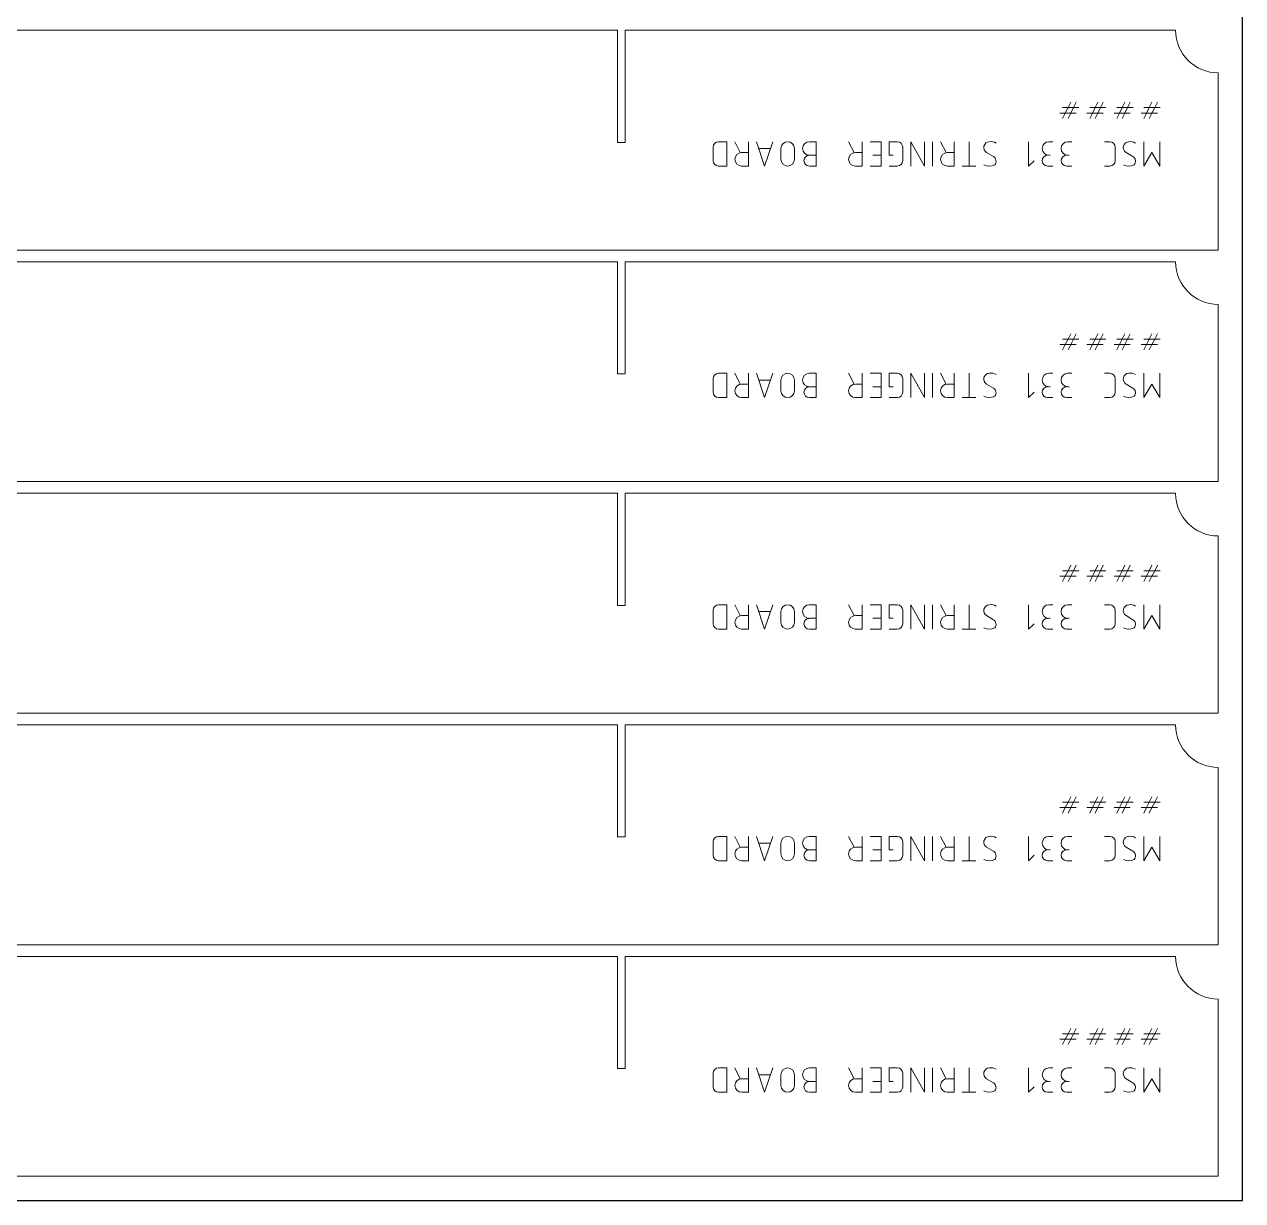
# Model space of a CAD drawing. Header units: millimetres. Extents: x 352 to 5752, y 371 to 2371.
# Drawn here: x 852 to 1352, y 371 to 854 of the extents above; entities that cross this region are included whole.
import ezdxf

# ---------------------------------------------------------------- set-up
doc = ezdxf.new("R2010")
doc.units = ezdxf.units.MM
doc.layers.add('IV_MARK_SURFACE', color=2, linetype='Continuous', lineweight=5)
doc.layers.add('IV_OUTER_PROFILE', color=7, linetype='Continuous', lineweight=5)

msp = doc.modelspace()

# ---------------------------------------------------------------- linework, layer by layer
msp.add_lwpolyline([(352.48, 371.21), (1352.48, 371.21), (1352.48, 2371.21), (352.48, 2371.21)], close=True)
at = {"layer": 'IV_MARK_SURFACE'}
for p, q in [((1280.82, 819.67), (1281.93, 821.89)), ((1284.15, 821.89), (1283.04, 819.67)), ((1291.93, 819.67), (1293.04, 821.89)), ((1295.27, 821.89), (1294.15, 819.67)), ((1303.04, 819.67), (1304.15, 821.89)), ((1306.38, 821.89), (1305.27, 819.67)), ((1314.15, 819.67), (1315.27, 821.89)), ((1317.49, 821.89), (1316.38, 819.67)), ((1279.71, 817.44), (1277.49, 817.44)), ((1278.6, 819.67), (1280.82, 819.67)), ((1278.6, 815.22), (1279.71, 817.44)), ((1279.71, 817.44), (1280.82, 819.67)), ((1281.93, 817.44), (1279.71, 817.44)), ((1280.82, 819.67), (1283.04, 819.67)), ((1281.93, 817.44), (1280.82, 815.22)), ((1283.04, 819.67), (1281.93, 817.44)), ((1284.15, 817.44), (1281.93, 817.44)), ((1283.04, 819.67), (1285.27, 819.67)), ((1290.82, 817.44), (1288.6, 817.44)), ((1289.71, 819.67), (1291.93, 819.67)), ((1289.71, 815.22), (1290.82, 817.44)), ((1290.82, 817.44), (1291.93, 819.67)), ((1293.04, 817.44), (1290.82, 817.44)), ((1291.93, 819.67), (1294.15, 819.67)), ((1293.04, 817.44), (1291.93, 815.22)), ((1294.15, 819.67), (1293.04, 817.44)), ((1295.27, 817.44), (1293.04, 817.44)), ((1294.15, 819.67), (1296.38, 819.67)), ((1301.93, 817.44), (1299.71, 817.44)), ((1300.82, 819.67), (1303.04, 819.67)), ((1300.82, 815.22), (1301.93, 817.44)), ((1301.93, 817.44), (1303.04, 819.67)), ((1304.15, 817.44), (1301.93, 817.44)), ((1303.04, 819.67), (1305.27, 819.67)), ((1304.15, 817.44), (1303.04, 815.22)), ((1305.27, 819.67), (1304.15, 817.44)), ((1306.38, 817.44), (1304.15, 817.44)), ((1305.27, 819.67), (1307.49, 819.67)), ((1313.04, 817.44), (1310.82, 817.44)), ((1311.93, 819.67), (1314.15, 819.67)), ((1311.93, 815.22), (1313.04, 817.44)), ((1313.04, 817.44), (1314.15, 819.67)), ((1315.27, 817.44), (1313.04, 817.44)), ((1314.15, 819.67), (1316.38, 819.67)), ((1315.27, 817.44), (1314.15, 815.22)), ((1316.38, 819.67), (1315.27, 817.44)), ((1317.49, 817.44), (1315.27, 817.44)), ((1316.38, 819.67), (1318.6, 819.67)), ((1140.76, 805.67), (1137.42, 805.67)), ((1140.76, 795.67), (1140.76, 805.67)), ((1146.31, 801.23), (1144.09, 805.67)), ((1149.65, 805.67), (1149.65, 801.23)), ((1152.98, 805.67), (1156.31, 795.67)), ((1156.31, 795.67), (1159.65, 805.67)), ((1174.65, 805.67), (1177.42, 805.67)), ((1177.42, 805.67), (1177.42, 800.12)), ((1192.98, 801.23), (1190.76, 805.67)), ((1196.31, 805.67), (1196.31, 801.23)), ((1199.65, 805.67), (1204.09, 805.67)), ((1204.09, 805.67), (1204.09, 800.12)), ((1210.76, 805.67), (1207.42, 805.67)), ((1207.42, 805.67), (1207.42, 800.12)), ((1221.87, 795.67), (1216.31, 805.67)), ((1216.31, 805.67), (1216.31, 795.67)), ((1221.87, 805.67), (1221.87, 795.67)), ((1225.2, 805.67), (1225.2, 795.67)), ((1230.76, 801.23), (1228.54, 805.67)), ((1234.09, 805.67), (1234.09, 801.23)), ((1240.2, 805.67), (1240.2, 795.67)), ((1264.65, 795.67), (1264.65, 805.67)), ((1274.65, 805.67), (1272.98, 805.67)), ((1282.42, 805.67), (1280.76, 805.67)), ((1295.76, 805.67), (1297.98, 805.67)), ((1311.87, 795.67), (1311.87, 805.67)), ((1318.54, 805.67), (1318.54, 795.67)), ((1135.2, 803.45), (1135.2, 797.89)), ((1146.87, 801.23), (1149.65, 801.23)), ((1149.65, 801.23), (1149.65, 795.67)), ((1158.54, 802.89), (1154.09, 802.89)), ((1162.98, 802.89), (1162.98, 798.45)), ((1168.54, 798.45), (1168.54, 802.89)), ((1174.65, 800.12), (1177.42, 800.12)), ((1177.42, 800.12), (1177.42, 795.67)), ((1193.54, 801.23), (1196.31, 801.23)), ((1196.31, 801.23), (1196.31, 795.67)), ((1204.09, 800.12), (1200.76, 800.12)), ((1204.09, 800.12), (1204.09, 795.67)), ((1207.42, 800.12), (1209.09, 800.12)), ((1212.98, 797.89), (1212.98, 803.45)), ((1231.31, 801.23), (1234.09, 801.23)), ((1234.09, 801.23), (1234.09, 795.67)), ((1247.42, 801.23), (1250.2, 799.56)), ((1272.98, 800.12), (1273.54, 800.12)), ((1280.76, 800.12), (1281.31, 800.12)), ((1300.2, 803.45), (1300.2, 797.89)), ((1304.65, 801.23), (1307.42, 799.56)), ((1315.2, 801.23), (1311.87, 795.67)), ((1318.54, 795.67), (1315.2, 801.23)), ((1137.42, 795.67), (1140.76, 795.67)), ((1149.65, 795.67), (1146.87, 795.67)), ((1177.42, 795.67), (1174.65, 795.67)), ((1196.31, 795.67), (1193.54, 795.67)), ((1204.09, 795.67), (1199.65, 795.67)), ((1207.42, 795.67), (1210.76, 795.67)), ((1234.09, 795.67), (1231.31, 795.67)), ((1240.2, 795.67), (1237.42, 795.67)), ((1242.98, 795.67), (1240.2, 795.67)), ((1266.87, 797.89), (1264.65, 795.67)), ((1272.42, 795.67), (1274.65, 795.67)), ((1280.2, 795.67), (1282.42, 795.67)), ((1297.98, 795.67), (1295.76, 795.67)), ((1280.82, 724.67), (1281.93, 726.89)), ((1284.15, 726.89), (1283.04, 724.67)), ((1291.93, 724.67), (1293.04, 726.89)), ((1295.27, 726.89), (1294.15, 724.67)), ((1303.04, 724.67), (1304.15, 726.89)), ((1306.38, 726.89), (1305.27, 724.67)), ((1314.15, 724.67), (1315.27, 726.89)), ((1317.49, 726.89), (1316.38, 724.67)), ((1279.71, 722.44), (1277.49, 722.44)), ((1278.6, 724.67), (1280.82, 724.67)), ((1278.6, 720.22), (1279.71, 722.44)), ((1279.71, 722.44), (1280.82, 724.67)), ((1281.93, 722.44), (1279.71, 722.44)), ((1280.82, 724.67), (1283.04, 724.67)), ((1281.93, 722.44), (1280.82, 720.22)), ((1283.04, 724.67), (1281.93, 722.44)), ((1284.15, 722.44), (1281.93, 722.44)), ((1283.04, 724.67), (1285.27, 724.67)), ((1290.82, 722.44), (1288.6, 722.44)), ((1289.71, 724.67), (1291.93, 724.67)), ((1289.71, 720.22), (1290.82, 722.44)), ((1290.82, 722.44), (1291.93, 724.67)), ((1293.04, 722.44), (1290.82, 722.44)), ((1291.93, 724.67), (1294.15, 724.67)), ((1293.04, 722.44), (1291.93, 720.22)), ((1294.15, 724.67), (1293.04, 722.44)), ((1295.27, 722.44), (1293.04, 722.44)), ((1294.15, 724.67), (1296.38, 724.67)), ((1301.93, 722.44), (1299.71, 722.44)), ((1300.82, 724.67), (1303.04, 724.67)), ((1300.82, 720.22), (1301.93, 722.44)), ((1301.93, 722.44), (1303.04, 724.67)), ((1304.15, 722.44), (1301.93, 722.44)), ((1303.04, 724.67), (1305.27, 724.67)), ((1304.15, 722.44), (1303.04, 720.22)), ((1305.27, 724.67), (1304.15, 722.44)), ((1306.38, 722.44), (1304.15, 722.44)), ((1305.27, 724.67), (1307.49, 724.67)), ((1313.04, 722.44), (1310.82, 722.44)), ((1311.93, 724.67), (1314.15, 724.67)), ((1311.93, 720.22), (1313.04, 722.44)), ((1313.04, 722.44), (1314.15, 724.67)), ((1315.27, 722.44), (1313.04, 722.44)), ((1314.15, 724.67), (1316.38, 724.67)), ((1315.27, 722.44), (1314.15, 720.22)), ((1316.38, 724.67), (1315.27, 722.44)), ((1317.49, 722.44), (1315.27, 722.44)), ((1316.38, 724.67), (1318.6, 724.67)), ((1140.76, 710.67), (1137.42, 710.67)), ((1140.76, 700.67), (1140.76, 710.67)), ((1146.31, 706.23), (1144.09, 710.67)), ((1149.65, 710.67), (1149.65, 706.23)), ((1152.98, 710.67), (1156.31, 700.67)), ((1156.31, 700.67), (1159.65, 710.67)), ((1174.65, 710.67), (1177.42, 710.67)), ((1177.42, 710.67), (1177.42, 705.12)), ((1192.98, 706.23), (1190.76, 710.67)), ((1196.31, 710.67), (1196.31, 706.23)), ((1199.65, 710.67), (1204.09, 710.67)), ((1204.09, 710.67), (1204.09, 705.12)), ((1210.76, 710.67), (1207.42, 710.67)), ((1207.42, 710.67), (1207.42, 705.12)), ((1221.87, 700.67), (1216.31, 710.67)), ((1216.31, 710.67), (1216.31, 700.67)), ((1221.87, 710.67), (1221.87, 700.67)), ((1225.2, 710.67), (1225.2, 700.67)), ((1230.76, 706.23), (1228.54, 710.67)), ((1234.09, 710.67), (1234.09, 706.23)), ((1240.2, 710.67), (1240.2, 700.67)), ((1264.65, 700.67), (1264.65, 710.67)), ((1274.65, 710.67), (1272.98, 710.67)), ((1282.42, 710.67), (1280.76, 710.67)), ((1295.76, 710.67), (1297.98, 710.67)), ((1311.87, 700.67), (1311.87, 710.67)), ((1318.54, 710.67), (1318.54, 700.67)), ((1135.2, 708.45), (1135.2, 702.89)), ((1146.87, 706.23), (1149.65, 706.23)), ((1149.65, 706.23), (1149.65, 700.67)), ((1158.54, 707.89), (1154.09, 707.89)), ((1162.98, 707.89), (1162.98, 703.45)), ((1168.54, 703.45), (1168.54, 707.89)), ((1174.65, 705.12), (1177.42, 705.12)), ((1177.42, 705.12), (1177.42, 700.67)), ((1193.54, 706.23), (1196.31, 706.23)), ((1196.31, 706.23), (1196.31, 700.67)), ((1204.09, 705.12), (1200.76, 705.12)), ((1204.09, 705.12), (1204.09, 700.67)), ((1207.42, 705.12), (1209.09, 705.12)), ((1212.98, 702.89), (1212.98, 708.45)), ((1231.31, 706.23), (1234.09, 706.23)), ((1234.09, 706.23), (1234.09, 700.67)), ((1247.42, 706.23), (1250.2, 704.56)), ((1272.98, 705.12), (1273.54, 705.12)), ((1280.76, 705.12), (1281.31, 705.12)), ((1300.2, 708.45), (1300.2, 702.89)), ((1304.65, 706.23), (1307.42, 704.56)), ((1315.2, 706.23), (1311.87, 700.67)), ((1318.54, 700.67), (1315.2, 706.23)), ((1137.42, 700.67), (1140.76, 700.67)), ((1149.65, 700.67), (1146.87, 700.67)), ((1177.42, 700.67), (1174.65, 700.67)), ((1196.31, 700.67), (1193.54, 700.67)), ((1204.09, 700.67), (1199.65, 700.67)), ((1207.42, 700.67), (1210.76, 700.67)), ((1234.09, 700.67), (1231.31, 700.67)), ((1240.2, 700.67), (1237.42, 700.67)), ((1242.98, 700.67), (1240.2, 700.67)), ((1266.87, 702.89), (1264.65, 700.67)), ((1272.42, 700.67), (1274.65, 700.67)), ((1280.2, 700.67), (1282.42, 700.67)), ((1297.98, 700.67), (1295.76, 700.67)), ((1280.82, 629.67), (1281.93, 631.89)), ((1284.15, 631.89), (1283.04, 629.67)), ((1291.93, 629.67), (1293.04, 631.89)), ((1295.27, 631.89), (1294.15, 629.67)), ((1303.04, 629.67), (1304.15, 631.89)), ((1306.38, 631.89), (1305.27, 629.67)), ((1314.15, 629.67), (1315.27, 631.89)), ((1317.49, 631.89), (1316.38, 629.67)), ((1279.71, 627.44), (1277.49, 627.44)), ((1278.6, 629.67), (1280.82, 629.67)), ((1278.6, 625.22), (1279.71, 627.44)), ((1279.71, 627.44), (1280.82, 629.67)), ((1281.93, 627.44), (1279.71, 627.44)), ((1280.82, 629.67), (1283.04, 629.67)), ((1281.93, 627.44), (1280.82, 625.22)), ((1283.04, 629.67), (1281.93, 627.44)), ((1284.15, 627.44), (1281.93, 627.44)), ((1283.04, 629.67), (1285.27, 629.67)), ((1290.82, 627.44), (1288.6, 627.44)), ((1289.71, 629.67), (1291.93, 629.67)), ((1289.71, 625.22), (1290.82, 627.44)), ((1290.82, 627.44), (1291.93, 629.67)), ((1293.04, 627.44), (1290.82, 627.44)), ((1291.93, 629.67), (1294.15, 629.67)), ((1293.04, 627.44), (1291.93, 625.22)), ((1294.15, 629.67), (1293.04, 627.44)), ((1295.27, 627.44), (1293.04, 627.44)), ((1294.15, 629.67), (1296.38, 629.67)), ((1301.93, 627.44), (1299.71, 627.44)), ((1300.82, 629.67), (1303.04, 629.67)), ((1300.82, 625.22), (1301.93, 627.44)), ((1301.93, 627.44), (1303.04, 629.67)), ((1304.15, 627.44), (1301.93, 627.44)), ((1303.04, 629.67), (1305.27, 629.67)), ((1304.15, 627.44), (1303.04, 625.22)), ((1305.27, 629.67), (1304.15, 627.44)), ((1306.38, 627.44), (1304.15, 627.44)), ((1305.27, 629.67), (1307.49, 629.67)), ((1313.04, 627.44), (1310.82, 627.44)), ((1311.93, 629.67), (1314.15, 629.67)), ((1311.93, 625.22), (1313.04, 627.44)), ((1313.04, 627.44), (1314.15, 629.67)), ((1315.27, 627.44), (1313.04, 627.44)), ((1314.15, 629.67), (1316.38, 629.67)), ((1315.27, 627.44), (1314.15, 625.22)), ((1316.38, 629.67), (1315.27, 627.44)), ((1317.49, 627.44), (1315.27, 627.44)), ((1316.38, 629.67), (1318.6, 629.67)), ((1140.76, 615.67), (1137.42, 615.67)), ((1140.76, 605.67), (1140.76, 615.67)), ((1146.31, 611.23), (1144.09, 615.67)), ((1149.65, 615.67), (1149.65, 611.23)), ((1152.98, 615.67), (1156.31, 605.67)), ((1156.31, 605.67), (1159.65, 615.67)), ((1174.65, 615.67), (1177.42, 615.67)), ((1177.42, 615.67), (1177.42, 610.12)), ((1192.98, 611.23), (1190.76, 615.67)), ((1196.31, 615.67), (1196.31, 611.23)), ((1199.65, 615.67), (1204.09, 615.67)), ((1204.09, 615.67), (1204.09, 610.12)), ((1210.76, 615.67), (1207.42, 615.67)), ((1207.42, 615.67), (1207.42, 610.12)), ((1221.87, 605.67), (1216.31, 615.67)), ((1216.31, 615.67), (1216.31, 605.67)), ((1221.87, 615.67), (1221.87, 605.67)), ((1225.2, 615.67), (1225.2, 605.67)), ((1230.76, 611.23), (1228.54, 615.67)), ((1234.09, 615.67), (1234.09, 611.23)), ((1240.2, 615.67), (1240.2, 605.67)), ((1264.65, 605.67), (1264.65, 615.67)), ((1274.65, 615.67), (1272.98, 615.67)), ((1282.42, 615.67), (1280.76, 615.67)), ((1295.76, 615.67), (1297.98, 615.67)), ((1311.87, 605.67), (1311.87, 615.67)), ((1318.54, 615.67), (1318.54, 605.67)), ((1135.2, 613.45), (1135.2, 607.89)), ((1146.87, 611.23), (1149.65, 611.23)), ((1149.65, 611.23), (1149.65, 605.67)), ((1158.54, 612.89), (1154.09, 612.89)), ((1162.98, 612.89), (1162.98, 608.45)), ((1168.54, 608.45), (1168.54, 612.89)), ((1174.65, 610.12), (1177.42, 610.12)), ((1177.42, 610.12), (1177.42, 605.67)), ((1193.54, 611.23), (1196.31, 611.23)), ((1196.31, 611.23), (1196.31, 605.67)), ((1204.09, 610.12), (1200.76, 610.12)), ((1204.09, 610.12), (1204.09, 605.67)), ((1207.42, 610.12), (1209.09, 610.12)), ((1212.98, 607.89), (1212.98, 613.45)), ((1231.31, 611.23), (1234.09, 611.23)), ((1234.09, 611.23), (1234.09, 605.67)), ((1247.42, 611.23), (1250.2, 609.56)), ((1272.98, 610.12), (1273.54, 610.12)), ((1280.76, 610.12), (1281.31, 610.12)), ((1300.2, 613.45), (1300.2, 607.89)), ((1304.65, 611.23), (1307.42, 609.56)), ((1315.2, 611.23), (1311.87, 605.67)), ((1318.54, 605.67), (1315.2, 611.23)), ((1137.42, 605.67), (1140.76, 605.67)), ((1149.65, 605.67), (1146.87, 605.67)), ((1177.42, 605.67), (1174.65, 605.67)), ((1196.31, 605.67), (1193.54, 605.67)), ((1204.09, 605.67), (1199.65, 605.67)), ((1207.42, 605.67), (1210.76, 605.67)), ((1234.09, 605.67), (1231.31, 605.67)), ((1240.2, 605.67), (1237.42, 605.67)), ((1242.98, 605.67), (1240.2, 605.67)), ((1266.87, 607.89), (1264.65, 605.67)), ((1272.42, 605.67), (1274.65, 605.67)), ((1280.2, 605.67), (1282.42, 605.67)), ((1297.98, 605.67), (1295.76, 605.67)), ((1280.82, 534.67), (1281.93, 536.89)), ((1284.15, 536.89), (1283.04, 534.67)), ((1291.93, 534.67), (1293.04, 536.89)), ((1295.27, 536.89), (1294.15, 534.67)), ((1303.04, 534.67), (1304.15, 536.89)), ((1306.38, 536.89), (1305.27, 534.67)), ((1314.15, 534.67), (1315.27, 536.89)), ((1317.49, 536.89), (1316.38, 534.67)), ((1279.71, 532.44), (1277.49, 532.44)), ((1278.6, 534.67), (1280.82, 534.67)), ((1278.6, 530.22), (1279.71, 532.44)), ((1279.71, 532.44), (1280.82, 534.67)), ((1281.93, 532.44), (1279.71, 532.44)), ((1280.82, 534.67), (1283.04, 534.67)), ((1281.93, 532.44), (1280.82, 530.22)), ((1283.04, 534.67), (1281.93, 532.44)), ((1284.15, 532.44), (1281.93, 532.44)), ((1283.04, 534.67), (1285.27, 534.67)), ((1290.82, 532.44), (1288.6, 532.44)), ((1289.71, 534.67), (1291.93, 534.67)), ((1289.71, 530.22), (1290.82, 532.44)), ((1290.82, 532.44), (1291.93, 534.67)), ((1293.04, 532.44), (1290.82, 532.44)), ((1291.93, 534.67), (1294.15, 534.67)), ((1293.04, 532.44), (1291.93, 530.22)), ((1294.15, 534.67), (1293.04, 532.44)), ((1295.27, 532.44), (1293.04, 532.44)), ((1294.15, 534.67), (1296.38, 534.67)), ((1301.93, 532.44), (1299.71, 532.44)), ((1300.82, 534.67), (1303.04, 534.67)), ((1300.82, 530.22), (1301.93, 532.44)), ((1301.93, 532.44), (1303.04, 534.67)), ((1304.15, 532.44), (1301.93, 532.44)), ((1303.04, 534.67), (1305.27, 534.67)), ((1304.15, 532.44), (1303.04, 530.22)), ((1305.27, 534.67), (1304.15, 532.44)), ((1306.38, 532.44), (1304.15, 532.44)), ((1305.27, 534.67), (1307.49, 534.67)), ((1313.04, 532.44), (1310.82, 532.44)), ((1311.93, 534.67), (1314.15, 534.67)), ((1311.93, 530.22), (1313.04, 532.44)), ((1313.04, 532.44), (1314.15, 534.67)), ((1315.27, 532.44), (1313.04, 532.44)), ((1314.15, 534.67), (1316.38, 534.67)), ((1315.27, 532.44), (1314.15, 530.22)), ((1316.38, 534.67), (1315.27, 532.44)), ((1317.49, 532.44), (1315.27, 532.44)), ((1316.38, 534.67), (1318.6, 534.67)), ((1140.76, 520.67), (1137.42, 520.67)), ((1140.76, 510.67), (1140.76, 520.67)), ((1146.31, 516.23), (1144.09, 520.67)), ((1149.65, 520.67), (1149.65, 516.23)), ((1152.98, 520.67), (1156.31, 510.67)), ((1156.31, 510.67), (1159.65, 520.67)), ((1174.65, 520.67), (1177.42, 520.67)), ((1177.42, 520.67), (1177.42, 515.12)), ((1192.98, 516.23), (1190.76, 520.67)), ((1196.31, 520.67), (1196.31, 516.23)), ((1199.65, 520.67), (1204.09, 520.67)), ((1204.09, 520.67), (1204.09, 515.12)), ((1210.76, 520.67), (1207.42, 520.67)), ((1207.42, 520.67), (1207.42, 515.12)), ((1221.87, 510.67), (1216.31, 520.67)), ((1216.31, 520.67), (1216.31, 510.67)), ((1221.87, 520.67), (1221.87, 510.67)), ((1225.2, 520.67), (1225.2, 510.67)), ((1230.76, 516.23), (1228.54, 520.67)), ((1234.09, 520.67), (1234.09, 516.23)), ((1240.2, 520.67), (1240.2, 510.67)), ((1264.65, 510.67), (1264.65, 520.67)), ((1274.65, 520.67), (1272.98, 520.67)), ((1282.42, 520.67), (1280.76, 520.67)), ((1295.76, 520.67), (1297.98, 520.67)), ((1311.87, 510.67), (1311.87, 520.67)), ((1318.54, 520.67), (1318.54, 510.67)), ((1135.2, 518.45), (1135.2, 512.89)), ((1146.87, 516.23), (1149.65, 516.23)), ((1149.65, 516.23), (1149.65, 510.67)), ((1158.54, 517.89), (1154.09, 517.89)), ((1162.98, 517.89), (1162.98, 513.45)), ((1168.54, 513.45), (1168.54, 517.89)), ((1174.65, 515.12), (1177.42, 515.12)), ((1177.42, 515.12), (1177.42, 510.67)), ((1193.54, 516.23), (1196.31, 516.23)), ((1196.31, 516.23), (1196.31, 510.67)), ((1204.09, 515.12), (1200.76, 515.12)), ((1204.09, 515.12), (1204.09, 510.67)), ((1207.42, 515.12), (1209.09, 515.12)), ((1212.98, 512.89), (1212.98, 518.45)), ((1231.31, 516.23), (1234.09, 516.23)), ((1234.09, 516.23), (1234.09, 510.67)), ((1247.42, 516.23), (1250.2, 514.56)), ((1272.98, 515.12), (1273.54, 515.12)), ((1280.76, 515.12), (1281.31, 515.12)), ((1300.2, 518.45), (1300.2, 512.89)), ((1304.65, 516.23), (1307.42, 514.56)), ((1315.2, 516.23), (1311.87, 510.67)), ((1318.54, 510.67), (1315.2, 516.23)), ((1137.42, 510.67), (1140.76, 510.67)), ((1149.65, 510.67), (1146.87, 510.67)), ((1177.42, 510.67), (1174.65, 510.67)), ((1196.31, 510.67), (1193.54, 510.67)), ((1204.09, 510.67), (1199.65, 510.67)), ((1207.42, 510.67), (1210.76, 510.67)), ((1234.09, 510.67), (1231.31, 510.67)), ((1240.2, 510.67), (1237.42, 510.67)), ((1242.98, 510.67), (1240.2, 510.67)), ((1266.87, 512.89), (1264.65, 510.67)), ((1272.42, 510.67), (1274.65, 510.67)), ((1280.2, 510.67), (1282.42, 510.67)), ((1297.98, 510.67), (1295.76, 510.67)), ((1280.82, 439.67), (1281.93, 441.89)), ((1284.15, 441.89), (1283.04, 439.67)), ((1291.93, 439.67), (1293.04, 441.89)), ((1295.27, 441.89), (1294.15, 439.67)), ((1303.04, 439.67), (1304.15, 441.89)), ((1306.38, 441.89), (1305.27, 439.67)), ((1314.15, 439.67), (1315.27, 441.89)), ((1317.49, 441.89), (1316.38, 439.67)), ((1279.71, 437.44), (1277.49, 437.44)), ((1278.6, 439.67), (1280.82, 439.67)), ((1278.6, 435.22), (1279.71, 437.44)), ((1279.71, 437.44), (1280.82, 439.67)), ((1281.93, 437.44), (1279.71, 437.44)), ((1280.82, 439.67), (1283.04, 439.67)), ((1281.93, 437.44), (1280.82, 435.22)), ((1283.04, 439.67), (1281.93, 437.44)), ((1284.15, 437.44), (1281.93, 437.44)), ((1283.04, 439.67), (1285.27, 439.67)), ((1290.82, 437.44), (1288.6, 437.44)), ((1289.71, 439.67), (1291.93, 439.67)), ((1289.71, 435.22), (1290.82, 437.44)), ((1290.82, 437.44), (1291.93, 439.67)), ((1293.04, 437.44), (1290.82, 437.44)), ((1291.93, 439.67), (1294.15, 439.67)), ((1293.04, 437.44), (1291.93, 435.22)), ((1294.15, 439.67), (1293.04, 437.44)), ((1295.27, 437.44), (1293.04, 437.44)), ((1294.15, 439.67), (1296.38, 439.67)), ((1301.93, 437.44), (1299.71, 437.44)), ((1300.82, 439.67), (1303.04, 439.67)), ((1300.82, 435.22), (1301.93, 437.44)), ((1301.93, 437.44), (1303.04, 439.67)), ((1304.15, 437.44), (1301.93, 437.44)), ((1303.04, 439.67), (1305.27, 439.67)), ((1304.15, 437.44), (1303.04, 435.22)), ((1305.27, 439.67), (1304.15, 437.44)), ((1306.38, 437.44), (1304.15, 437.44)), ((1305.27, 439.67), (1307.49, 439.67)), ((1313.04, 437.44), (1310.82, 437.44)), ((1311.93, 439.67), (1314.15, 439.67)), ((1311.93, 435.22), (1313.04, 437.44)), ((1313.04, 437.44), (1314.15, 439.67)), ((1315.27, 437.44), (1313.04, 437.44)), ((1314.15, 439.67), (1316.38, 439.67)), ((1315.27, 437.44), (1314.15, 435.22)), ((1316.38, 439.67), (1315.27, 437.44)), ((1317.49, 437.44), (1315.27, 437.44)), ((1316.38, 439.67), (1318.6, 439.67)), ((1140.76, 425.67), (1137.42, 425.67)), ((1140.76, 415.67), (1140.76, 425.67)), ((1146.31, 421.23), (1144.09, 425.67)), ((1149.65, 425.67), (1149.65, 421.23)), ((1152.98, 425.67), (1156.31, 415.67)), ((1156.31, 415.67), (1159.65, 425.67)), ((1174.65, 425.67), (1177.42, 425.67)), ((1177.42, 425.67), (1177.42, 420.12)), ((1192.98, 421.23), (1190.76, 425.67)), ((1196.31, 425.67), (1196.31, 421.23)), ((1199.65, 425.67), (1204.09, 425.67)), ((1204.09, 425.67), (1204.09, 420.12)), ((1210.76, 425.67), (1207.42, 425.67)), ((1207.42, 425.67), (1207.42, 420.12)), ((1221.87, 415.67), (1216.31, 425.67)), ((1216.31, 425.67), (1216.31, 415.67)), ((1221.87, 425.67), (1221.87, 415.67)), ((1225.2, 425.67), (1225.2, 415.67)), ((1230.76, 421.23), (1228.54, 425.67)), ((1234.09, 425.67), (1234.09, 421.23)), ((1240.2, 425.67), (1240.2, 415.67)), ((1264.65, 415.67), (1264.65, 425.67)), ((1274.65, 425.67), (1272.98, 425.67)), ((1282.42, 425.67), (1280.76, 425.67)), ((1295.76, 425.67), (1297.98, 425.67)), ((1311.87, 415.67), (1311.87, 425.67)), ((1318.54, 425.67), (1318.54, 415.67)), ((1135.2, 423.45), (1135.2, 417.89)), ((1146.87, 421.23), (1149.65, 421.23)), ((1149.65, 421.23), (1149.65, 415.67)), ((1158.54, 422.89), (1154.09, 422.89)), ((1162.98, 422.89), (1162.98, 418.45)), ((1168.54, 418.45), (1168.54, 422.89)), ((1174.65, 420.12), (1177.42, 420.12)), ((1177.42, 420.12), (1177.42, 415.67)), ((1193.54, 421.23), (1196.31, 421.23)), ((1196.31, 421.23), (1196.31, 415.67)), ((1204.09, 420.12), (1200.76, 420.12)), ((1204.09, 420.12), (1204.09, 415.67)), ((1207.42, 420.12), (1209.09, 420.12)), ((1212.98, 417.89), (1212.98, 423.45)), ((1231.31, 421.23), (1234.09, 421.23)), ((1234.09, 421.23), (1234.09, 415.67)), ((1247.42, 421.23), (1250.2, 419.56)), ((1272.98, 420.12), (1273.54, 420.12)), ((1280.76, 420.12), (1281.31, 420.12)), ((1300.2, 423.45), (1300.2, 417.89)), ((1304.65, 421.23), (1307.42, 419.56)), ((1315.2, 421.23), (1311.87, 415.67)), ((1318.54, 415.67), (1315.2, 421.23)), ((1137.42, 415.67), (1140.76, 415.67)), ((1149.65, 415.67), (1146.87, 415.67)), ((1177.42, 415.67), (1174.65, 415.67)), ((1196.31, 415.67), (1193.54, 415.67)), ((1204.09, 415.67), (1199.65, 415.67)), ((1207.42, 415.67), (1210.76, 415.67)), ((1234.09, 415.67), (1231.31, 415.67)), ((1240.2, 415.67), (1237.42, 415.67)), ((1242.98, 415.67), (1240.2, 415.67)), ((1266.87, 417.89), (1264.65, 415.67)), ((1272.42, 415.67), (1274.65, 415.67)), ((1280.2, 415.67), (1282.42, 415.67)), ((1297.98, 415.67), (1295.76, 415.67))]:
    msp.add_line(p, q, dxfattribs=at)
for centre, radius, start, end in [((1137.42, 803.45), 2.22, 90, 180), ((1165.76, 802.89), 2.78, 0, 180), ((1174.65, 802.89), 2.78, 90, 270), ((1210.76, 803.45), 2.22, 0, 90), ((1248.63, 803.29), 2.39, 92.3685, 239.559), ((1249.25, 802), 3.74, 56.4174, 100.9627), ((1272.98, 802.89), 2.78, 90, 270), ((1280.76, 802.89), 2.78, 90, 270), ((1297.98, 803.45), 2.22, 0, 90), ((1305.86, 803.29), 2.39, 92.3685, 239.559), ((1306.47, 802), 3.74, 56.4174, 100.9627), ((1146.87, 798.45), 2.78, 90, 270), ((1174.65, 797.89), 2.22, 90, 270), ((1193.54, 798.45), 2.78, 90, 270), ((1231.31, 798.45), 2.78, 90, 270), ((1272.42, 797.89), 2.22, 90, 270), ((1280.2, 797.89), 2.22, 90, 270), ((1137.42, 797.89), 2.22, 180, 270), ((1165.76, 798.45), 2.78, 180, 0), ((1210.76, 797.89), 2.22, 270, 0), ((1248.54, 800.36), 4.69, 241.7153, 298.2847), ((1249.07, 797.66), 2.21, 319.6263, 59.2984), ((1297.98, 797.89), 2.22, 270, 0), ((1305.76, 800.36), 4.69, 241.7153, 298.2847), ((1306.3, 797.66), 2.21, 319.6263, 59.2984), ((1137.42, 708.45), 2.22, 90, 180), ((1165.76, 707.89), 2.78, 0, 180), ((1174.65, 707.89), 2.78, 90, 270), ((1210.76, 708.45), 2.22, 0, 90), ((1248.63, 708.29), 2.39, 92.3685, 239.559), ((1249.25, 707), 3.74, 56.4174, 100.9627), ((1272.98, 707.89), 2.78, 90, 270), ((1280.76, 707.89), 2.78, 90, 270), ((1297.98, 708.45), 2.22, 0, 90), ((1305.86, 708.29), 2.39, 92.3685, 239.559), ((1306.47, 707), 3.74, 56.4174, 100.9627), ((1146.87, 703.45), 2.78, 90, 270), ((1174.65, 702.89), 2.22, 90, 270), ((1193.54, 703.45), 2.78, 90, 270), ((1231.31, 703.45), 2.78, 90, 270), ((1272.42, 702.89), 2.22, 90, 270), ((1280.2, 702.89), 2.22, 90, 270), ((1137.42, 702.89), 2.22, 180, 270), ((1165.76, 703.45), 2.78, 180, 0), ((1210.76, 702.89), 2.22, 270, 0), ((1248.54, 705.36), 4.69, 241.7153, 298.2847), ((1249.07, 702.66), 2.21, 319.6263, 59.2984), ((1297.98, 702.89), 2.22, 270, 0), ((1305.76, 705.36), 4.69, 241.7153, 298.2847), ((1306.3, 702.66), 2.21, 319.6263, 59.2984), ((1137.42, 613.45), 2.22, 90, 180), ((1165.76, 612.89), 2.78, 0, 180), ((1174.65, 612.89), 2.78, 90, 270), ((1210.76, 613.45), 2.22, 0, 90), ((1248.63, 613.29), 2.39, 92.3685, 239.559), ((1249.25, 612), 3.74, 56.4174, 100.9627), ((1272.98, 612.89), 2.78, 90, 270), ((1280.76, 612.89), 2.78, 90, 270), ((1297.98, 613.45), 2.22, 0, 90), ((1305.86, 613.29), 2.39, 92.3685, 239.559), ((1306.47, 612), 3.74, 56.4174, 100.9627), ((1146.87, 608.45), 2.78, 90, 270), ((1174.65, 607.89), 2.22, 90, 270), ((1193.54, 608.45), 2.78, 90, 270), ((1231.31, 608.45), 2.78, 90, 270), ((1272.42, 607.89), 2.22, 90, 270), ((1280.2, 607.89), 2.22, 90, 270), ((1137.42, 607.89), 2.22, 180, 270), ((1165.76, 608.45), 2.78, 180, 0), ((1210.76, 607.89), 2.22, 270, 0), ((1248.54, 610.36), 4.69, 241.7153, 298.2847), ((1249.07, 607.66), 2.21, 319.6263, 59.2984), ((1297.98, 607.89), 2.22, 270, 0), ((1305.76, 610.36), 4.69, 241.7153, 298.2847), ((1306.3, 607.66), 2.21, 319.6263, 59.2984), ((1137.42, 518.45), 2.22, 90, 180), ((1165.76, 517.89), 2.78, 0, 180), ((1174.65, 517.89), 2.78, 90, 270), ((1210.76, 518.45), 2.22, 0, 90), ((1248.63, 518.29), 2.39, 92.3685, 239.559), ((1249.25, 517), 3.74, 56.4174, 100.9627), ((1272.98, 517.89), 2.78, 90, 270), ((1280.76, 517.89), 2.78, 90, 270), ((1297.98, 518.45), 2.22, 0, 90), ((1305.86, 518.29), 2.39, 92.3685, 239.559), ((1306.47, 517), 3.74, 56.4174, 100.9627), ((1146.87, 513.45), 2.78, 90, 270), ((1174.65, 512.89), 2.22, 90, 270), ((1193.54, 513.45), 2.78, 90, 270), ((1231.31, 513.45), 2.78, 90, 270), ((1272.42, 512.89), 2.22, 90, 270), ((1280.2, 512.89), 2.22, 90, 270), ((1137.42, 512.89), 2.22, 180, 270), ((1165.76, 513.45), 2.78, 180, 0), ((1210.76, 512.89), 2.22, 270, 0), ((1248.54, 515.36), 4.69, 241.7153, 298.2847), ((1249.07, 512.66), 2.21, 319.6263, 59.2984), ((1297.98, 512.89), 2.22, 270, 0), ((1305.76, 515.36), 4.69, 241.7153, 298.2847), ((1306.3, 512.66), 2.21, 319.6263, 59.2984), ((1137.42, 423.45), 2.22, 90, 180), ((1165.76, 422.89), 2.78, 0, 180), ((1174.65, 422.89), 2.78, 90, 270), ((1210.76, 423.45), 2.22, 0, 90), ((1248.63, 423.29), 2.39, 92.3685, 239.559), ((1249.25, 422), 3.74, 56.4174, 100.9627), ((1272.98, 422.89), 2.78, 90, 270), ((1280.76, 422.89), 2.78, 90, 270), ((1297.98, 423.45), 2.22, 0, 90), ((1305.86, 423.29), 2.39, 92.3685, 239.559), ((1306.47, 422), 3.74, 56.4174, 100.9627), ((1146.87, 418.45), 2.78, 90, 270), ((1174.65, 417.89), 2.22, 90, 270), ((1193.54, 418.45), 2.78, 90, 270), ((1231.31, 418.45), 2.78, 90, 270), ((1272.42, 417.89), 2.22, 90, 270), ((1280.2, 417.89), 2.22, 90, 270), ((1137.42, 417.89), 2.22, 180, 270), ((1165.76, 418.45), 2.78, 180, 0), ((1210.76, 417.89), 2.22, 270, 0), ((1248.54, 420.36), 4.69, 241.7153, 298.2847), ((1249.07, 417.66), 2.21, 319.6263, 59.2984), ((1297.98, 417.89), 2.22, 270, 0), ((1305.76, 420.36), 4.69, 241.7153, 298.2847), ((1306.3, 417.66), 2.21, 319.6263, 59.2984)]:
    msp.add_arc(centre, radius, start, end, dxfattribs=at)
at = {"layer": 'IV_OUTER_PROFILE'}
for p, q in [((609.08, 851.41), (1095.88, 851.41)), ((1095.88, 805.41), (1095.88, 851.41)), ((1099.08, 851.41), (1099.08, 805.41)), ((1099.08, 851.41), (1324.98, 851.41)), ((1342.48, 833.91), (1342.48, 761.21)), ((1099.08, 805.41), (1095.88, 805.41)), ((362.48, 761.21), (1342.48, 761.21)), ((609.08, 756.41), (1095.88, 756.41)), ((1095.88, 710.41), (1095.88, 756.41)), ((1099.08, 756.41), (1099.08, 710.41)), ((1099.08, 756.41), (1324.98, 756.41)), ((1342.48, 738.91), (1342.48, 666.21)), ((1099.08, 710.41), (1095.88, 710.41)), ((362.48, 666.21), (1342.48, 666.21)), ((609.08, 661.41), (1095.88, 661.41)), ((1095.88, 615.41), (1095.88, 661.41)), ((1099.08, 661.41), (1099.08, 615.41)), ((1099.08, 661.41), (1324.98, 661.41)), ((1342.48, 643.91), (1342.48, 571.21)), ((1099.08, 615.41), (1095.88, 615.41)), ((362.48, 571.21), (1342.48, 571.21)), ((609.08, 566.41), (1095.88, 566.41)), ((1095.88, 520.41), (1095.88, 566.41)), ((1099.08, 566.41), (1099.08, 520.41)), ((1099.08, 566.41), (1324.98, 566.41)), ((1342.48, 548.91), (1342.48, 476.21)), ((1099.08, 520.41), (1095.88, 520.41)), ((362.48, 476.21), (1342.48, 476.21)), ((609.08, 471.41), (1095.88, 471.41)), ((1095.88, 425.41), (1095.88, 471.41)), ((1099.08, 471.41), (1099.08, 425.41)), ((1099.08, 471.41), (1324.98, 471.41)), ((1342.48, 453.91), (1342.48, 381.21)), ((1099.08, 425.41), (1095.88, 425.41)), ((362.48, 381.21), (1342.48, 381.21))]:
    msp.add_line(p, q, dxfattribs=at)
for centre in [(1342.48, 851.41), (1342.48, 756.41), (1342.48, 661.41), (1342.48, 566.41), (1342.48, 471.41)]:
    msp.add_arc(centre, 17.5, 180, 270, dxfattribs=at)

doc.saveas('drawing.dxf')
